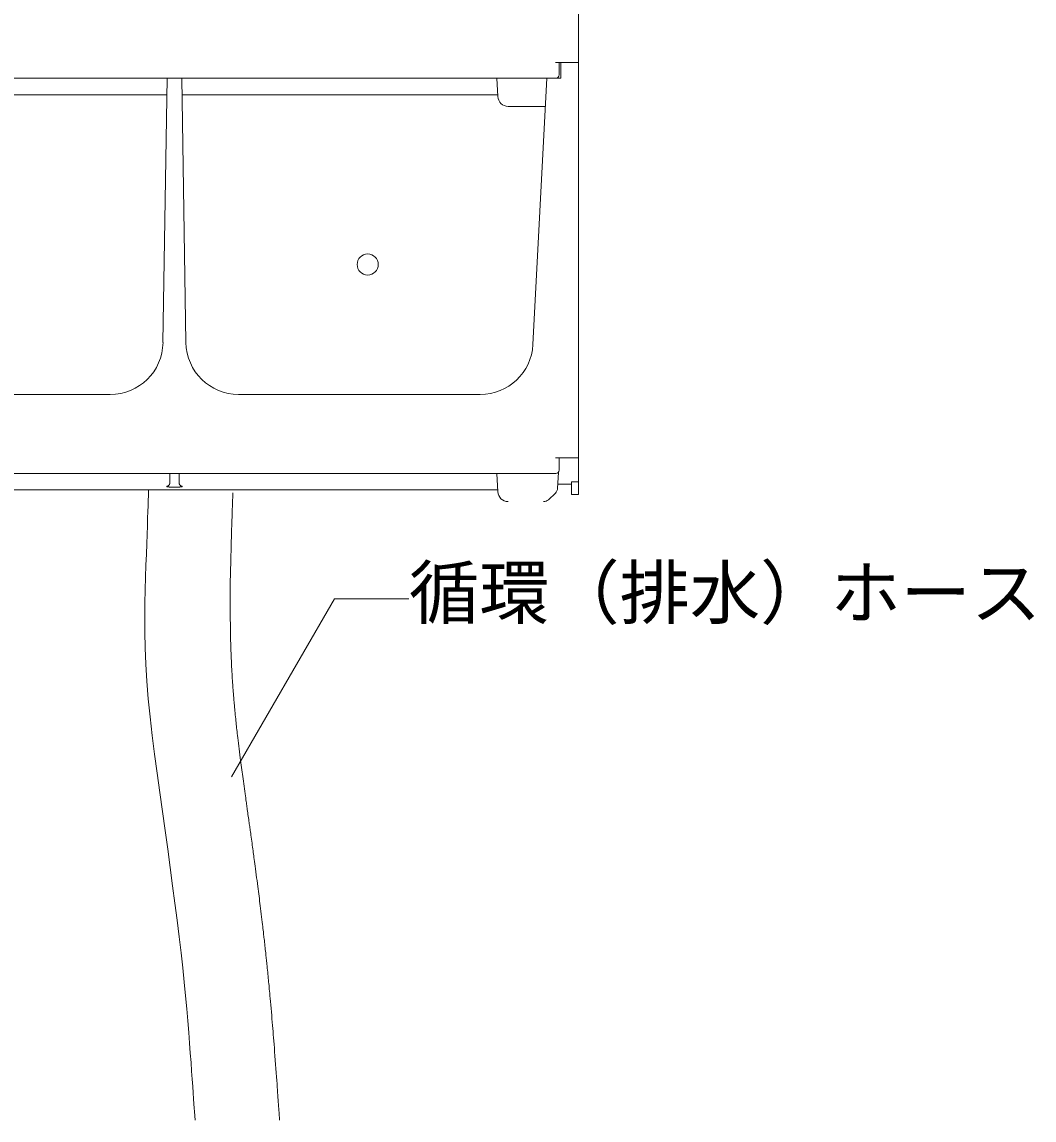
# Model space of a CAD drawing. Units: millimetres, scale not verified. Extents: x -6713 to 1917, y -1364 to 1364.
# Drawn here: x -4850.4 to -4562.3, y -937.4 to -624.9 of the extents above; entities that cross this region are included whole.
import ezdxf
from ezdxf.enums import TextEntityAlignment as Align

# ---------------------------------------------------------------- set-up
doc = ezdxf.new("R2010")
doc.units = ezdxf.units.MM
doc.header["$LTSCALE"] = 10
for name, color, linetype, lineweight in [('0-6_A-7', 5, 'Continuous', 18), ('0-7_A-9', 3, 'Continuous', 18), ('0-B_A-E', 5, 'Continuous', 18)]:
    doc.layers.add(name, color=color, linetype=linetype, lineweight=lineweight)
doc.styles.add('ＭＳ ゴシック', font='')
doc.styles.get('ＭＳ ゴシック').set_extended_font_data('MS Gothic')

msp = doc.modelspace()

# ---------------------------------------------------------------- linework, layer by layer
at = {"layer": '0-6_A-7'}
msp.add_lwpolyline([(-4790.77, -839.77), (-4761.48, -789.03), (-4740.26, -789.03)], dxfattribs=at)
at = {"layer": '0-7_A-9'}
for p, q in [((-4698.49, -636.41), (-4691.99, -636.41)), ((-4697.49, -639.96), (-4697.49, -636.41)), ((-4696.99, -636.41), (-4697.01, -640.91)), ((-4691.99, -636.41), (-4691.99, -759.41)), ((-4697.01, -640.91), (-5136.96, -640.91)), ((-4810.26, -716.14), (-4809.09, -640.91)), ((-4804.89, -640.91), (-4803.72, -716.14)), ((-4714.98, -646.07), (-4715.25, -640.91)), ((-4700.99, -640.91), (-4704.96, -716.69)), ((-4809.16, -645.58), (-4914.81, -645.58)), ((-4715.01, -645.58), (-4804.81, -645.58)), ((-4711.98, -648.91), (-4701.41, -648.91)), ((-4825.25, -730.91), (-4898.72, -730.91)), ((-4719.94, -730.91), (-4788.72, -730.91)), ((-4698.49, -748.91), (-4691.99, -748.91)), ((-4697.49, -752.46), (-4697.49, -748.91)), ((-4697.7, -753.04), (-4697.94, -757.62)), ((-4698.44, -753.41), (-5135.53, -753.41)), ((-4808.29, -756.1), (-4808.29, -753.59)), ((-4805.69, -753.59), (-4805.69, -756.1)), ((-4714.98, -758.57), (-4715.25, -753.41)), ((-4693.99, -755.74), (-4691.99, -755.74)), ((-4693.99, -759.41), (-4693.99, -755.74)), ((-4715.01, -758.08), (-5118.97, -758.08)), ((-4806.19, -757.3), (-4807.79, -757.3)), ((-4698.56, -758.96), (-4700.56, -760.86)), ((-4697.88, -756.41), (-4693.99, -756.41)), ((-4693.99, -759.41), (-4691.99, -759.41))]:
    msp.add_line(p, q, dxfattribs=at)
for points in [[(-4691.99, -411.41), (-4691.99, -523.91), (-4691.99, -636.41)], [(-4809.29, -757.09), (-4809.2, -757.07), (-4809.17, -757.06), (-4809.13, -757.05), (-4809.08, -757.04), (-4809.03, -757.02), (-4808.97, -757), (-4808.92, -756.98), (-4808.86, -756.95), (-4808.81, -756.92), (-4808.76, -756.89), (-4808.7, -756.85), (-4808.66, -756.81), (-4808.61, -756.77), (-4808.57, -756.73), (-4808.53, -756.68), (-4808.49, -756.63), (-4808.46, -756.58), (-4808.43, -756.52), (-4808.4, -756.47), (-4808.38, -756.41), (-4808.36, -756.36), (-4808.34, -756.31), (-4808.33, -756.26), (-4808.32, -756.22), (-4808.29, -756.1)], [(-4804.69, -757.09), (-4804.77, -757.07), (-4804.8, -757.06), (-4804.85, -757.05), (-4804.89, -757.04), (-4804.94, -757.02), (-4805, -757), (-4805.05, -756.98), (-4805.11, -756.95), (-4805.16, -756.92), (-4805.22, -756.89), (-4805.27, -756.85), (-4805.32, -756.81), (-4805.36, -756.77), (-4805.4, -756.73), (-4805.44, -756.68), (-4805.48, -756.63), (-4805.51, -756.58), (-4805.54, -756.52), (-4805.57, -756.47), (-4805.59, -756.41), (-4805.61, -756.36), (-4805.63, -756.31), (-4805.64, -756.26), (-4805.65, -756.22), (-4805.69, -756.1)], [(-4808.98, -757.17), (-4809.01, -757.16), (-4809.03, -757.16), (-4809.05, -757.16), (-4809.07, -757.15), (-4809.09, -757.15), (-4809.1, -757.15), (-4809.12, -757.15), (-4809.14, -757.15), (-4809.15, -757.14), (-4809.16, -757.14), (-4809.17, -757.14), (-4809.18, -757.14), (-4809.19, -757.14), (-4809.2, -757.14), (-4809.2, -757.14), (-4809.21, -757.14), (-4809.21, -757.14), (-4809.23, -757.14)], [(-4807.79, -757.3), (-4807.81, -757.3), (-4807.82, -757.3), (-4807.83, -757.3), (-4807.85, -757.3), (-4807.86, -757.3), (-4807.88, -757.3), (-4807.9, -757.3), (-4807.92, -757.3), (-4807.95, -757.3), (-4807.97, -757.3), (-4808, -757.29), (-4808.03, -757.29), (-4808.06, -757.29), (-4808.09, -757.29), (-4808.13, -757.29), (-4808.16, -757.29), (-4808.2, -757.28), (-4808.24, -757.28), (-4808.28, -757.27), (-4808.32, -757.27), (-4808.36, -757.27), (-4808.4, -757.26), (-4808.45, -757.25), (-4808.49, -757.25), (-4808.53, -757.24), (-4808.57, -757.24), (-4808.6, -757.23), (-4808.64, -757.23), (-4808.68, -757.22), (-4808.71, -757.21), (-4808.75, -757.21), (-4808.78, -757.2), (-4808.81, -757.2), (-4808.84, -757.19), (-4808.87, -757.19), (-4808.9, -757.18), (-4808.93, -757.18), (-4808.96, -757.17), (-4808.98, -757.17)], [(-4805.69, -757.27), (-4805.73, -757.28), (-4805.77, -757.28), (-4805.81, -757.29), (-4805.84, -757.29), (-4805.88, -757.29), (-4805.91, -757.29), (-4805.94, -757.29), (-4805.97, -757.29), (-4806, -757.3), (-4806.03, -757.3), (-4806.05, -757.3), (-4806.07, -757.3), (-4806.09, -757.3), (-4806.11, -757.3), (-4806.13, -757.3), (-4806.14, -757.3), (-4806.15, -757.3), (-4806.19, -757.3)], [(-4804.75, -757.14), (-4804.75, -757.14), (-4804.76, -757.14), (-4804.76, -757.14), (-4804.77, -757.14), (-4804.78, -757.14), (-4804.78, -757.14), (-4804.79, -757.14), (-4804.8, -757.14), (-4804.81, -757.14), (-4804.82, -757.14), (-4804.84, -757.15), (-4804.85, -757.15), (-4804.87, -757.15), (-4804.89, -757.15), (-4804.9, -757.15), (-4804.92, -757.16), (-4804.94, -757.16), (-4804.97, -757.16), (-4804.99, -757.17), (-4805.02, -757.17), (-4805.04, -757.18), (-4805.07, -757.18), (-4805.1, -757.19), (-4805.13, -757.19), (-4805.16, -757.2), (-4805.19, -757.2), (-4805.23, -757.21), (-4805.26, -757.21), (-4805.3, -757.22), (-4805.33, -757.23), (-4805.37, -757.23), (-4805.41, -757.24), (-4805.45, -757.24), (-4805.49, -757.25), (-4805.53, -757.25), (-4805.57, -757.26), (-4805.61, -757.27), (-4805.65, -757.27), (-4805.69, -757.27)]]:
    msp.add_lwpolyline(points, dxfattribs=at)
msp.add_circle((-4751.99, -693.91), 3, dxfattribs=at)
for centre, radius, start, end in [((-4698.44, -639.96), 0.95, 270, 0), ((-4711.98, -645.91), 3, 183, 270), ((-4825.25, -715.91), 15, 270, 359.109), ((-4788.72, -715.91), 15, 180.891, 270), ((-4719.94, -715.91), 15, 270, 357), ((-4698.44, -752.46), 0.95, 270, 0), ((-4711.98, -758.41), 3, 183, 270), ((-4699.94, -757.51), 2, 313.5, 357), ((-4701.94, -759.41), 2, 270, 313.5)]:
    msp.add_arc(centre, radius, start, end, dxfattribs=at)
at = {"layer": '0-B_A-E'}
for points in [[(-4815.32, -786.52), (-4815.21, -782.91), (-4815.1, -779.52), (-4814.99, -776.36), (-4814.89, -773.43), (-4814.79, -770.75), (-4814.71, -768.31), (-4814.63, -766.14), (-4814.57, -764.23), (-4814.51, -762.61), (-4814.36, -758.1)], [(-4790.53, -763.48), (-4790.51, -762.92), (-4790.49, -762.36), (-4790.47, -761.82), (-4790.45, -761.3), (-4790.44, -760.82), (-4790.42, -760.39), (-4790.41, -760.01), (-4790.37, -758.93)], [(-4790.99, -801.61), (-4791, -801.08), (-4791.02, -800.53), (-4791.03, -799.96), (-4791.04, -799.35), (-4791.05, -798.67), (-4791.06, -797.92), (-4791.07, -797.07), (-4791.08, -796.11), (-4791.09, -795.06), (-4791.1, -793.94), (-4791.11, -792.77), (-4791.12, -791.56), (-4791.12, -790.35), (-4791.13, -789.15), (-4791.13, -787.99), (-4791.12, -786.87), (-4791.11, -785.79), (-4791.1, -784.74), (-4791.09, -783.69), (-4791.07, -782.63), (-4791.05, -781.54), (-4791.02, -780.42), (-4790.99, -779.24), (-4790.96, -778), (-4790.93, -776.7), (-4790.89, -775.39), (-4790.86, -774.07), (-4790.82, -772.77), (-4790.78, -771.52), (-4790.75, -770.34), (-4790.72, -769.25), (-4790.69, -768.28), (-4790.66, -767.4), (-4790.63, -766.62), (-4790.61, -765.9), (-4790.59, -765.25), (-4790.57, -764.64), (-4790.55, -764.05), (-4790.53, -763.48)], [(-4801.14, -937.41), (-4801.3, -935.02), (-4801.37, -934.01), (-4801.46, -932.79), (-4801.56, -931.34), (-4801.67, -929.69), (-4801.8, -927.82), (-4801.95, -925.76), (-4802.11, -923.49), (-4802.28, -921.02), (-4802.48, -918.36), (-4802.69, -915.51), (-4802.92, -912.46), (-4803.19, -909.2), (-4803.49, -905.74), (-4803.83, -902.07), (-4804.21, -898.19), (-4804.64, -894.09), (-4805.13, -889.78), (-4805.66, -885.27), (-4806.24, -880.57), (-4806.86, -875.71), (-4807.51, -870.71), (-4808.2, -865.57), (-4808.92, -860.33), (-4809.66, -855), (-4810.43, -849.6), (-4811.19, -844.16), (-4811.95, -838.71), (-4812.67, -833.29), (-4813.33, -827.92), (-4813.93, -822.65), (-4814.45, -817.49), (-4814.85, -812.49), (-4815.14, -807.67), (-4815.33, -803.04), (-4815.42, -798.6), (-4815.44, -794.37), (-4815.4, -790.34), (-4815.32, -786.52)], [(-4790.16, -816.73), (-4790.19, -816.35), (-4790.22, -815.97), (-4790.25, -815.58), (-4790.28, -815.21), (-4790.31, -814.85), (-4790.34, -814.51), (-4790.36, -814.19), (-4790.38, -813.9), (-4790.4, -813.62), (-4790.42, -813.34), (-4790.44, -813.07), (-4790.46, -812.79), (-4790.48, -812.49), (-4790.5, -812.18), (-4790.52, -811.84), (-4790.54, -811.47), (-4790.56, -811.1), (-4790.59, -810.72), (-4790.61, -810.33), (-4790.63, -809.96), (-4790.65, -809.59), (-4790.67, -809.25), (-4790.69, -808.93), (-4790.71, -808.63), (-4790.72, -808.34), (-4790.73, -808.04), (-4790.75, -807.73), (-4790.77, -807.39), (-4790.78, -807.02), (-4790.8, -806.6), (-4790.82, -806.13), (-4790.84, -805.62), (-4790.86, -805.07), (-4790.88, -804.5), (-4790.91, -803.91), (-4790.93, -803.32), (-4790.95, -802.73), (-4790.97, -802.16), (-4790.99, -801.61)], [(-4787.74, -838.36), (-4787.82, -837.74), (-4787.9, -837.1), (-4787.99, -836.45), (-4788.08, -835.77), (-4788.17, -835.05), (-4788.27, -834.28), (-4788.37, -833.47), (-4788.47, -832.64), (-4788.58, -831.8), (-4788.68, -830.97), (-4788.78, -830.16), (-4788.87, -829.39), (-4788.96, -828.67), (-4789.04, -828.01), (-4789.11, -827.41), (-4789.17, -826.85), (-4789.23, -826.32), (-4789.29, -825.82), (-4789.34, -825.32), (-4789.4, -824.81), (-4789.45, -824.3), (-4789.51, -823.75), (-4789.56, -823.2), (-4789.62, -822.63), (-4789.68, -822.07), (-4789.73, -821.52), (-4789.78, -820.99), (-4789.83, -820.49), (-4789.87, -820.04), (-4789.91, -819.64), (-4789.94, -819.27), (-4789.97, -818.94), (-4790, -818.64), (-4790.03, -818.34), (-4790.05, -818.05), (-4790.08, -817.75), (-4790.11, -817.43), (-4790.13, -817.09), (-4790.16, -816.73)], [(-4785, -858.01), (-4785.08, -857.43), (-4785.16, -856.88), (-4785.23, -856.35), (-4785.3, -855.86), (-4785.36, -855.41), (-4785.42, -855), (-4785.47, -854.61), (-4785.53, -854.25), (-4785.58, -853.89), (-4785.63, -853.52), (-4785.68, -853.14), (-4785.74, -852.74), (-4785.8, -852.31), (-4785.86, -851.85), (-4785.93, -851.37), (-4786, -850.89), (-4786.06, -850.41), (-4786.13, -849.93), (-4786.2, -849.47), (-4786.26, -849.04), (-4786.31, -848.64), (-4786.37, -848.27), (-4786.42, -847.9), (-4786.47, -847.53), (-4786.52, -847.14), (-4786.58, -846.72), (-4786.65, -846.26), (-4786.72, -845.74), (-4786.8, -845.16), (-4786.89, -844.53), (-4786.98, -843.85), (-4787.08, -843.15), (-4787.18, -842.42), (-4787.28, -841.7), (-4787.38, -840.98), (-4787.47, -840.29), (-4787.57, -839.62), (-4787.65, -838.98), (-4787.74, -838.36)], [(-4781.69, -883.85), (-4781.74, -883.4), (-4781.8, -882.9), (-4781.87, -882.35), (-4781.94, -881.73), (-4782.02, -881.05), (-4782.11, -880.32), (-4782.2, -879.56), (-4782.29, -878.78), (-4782.39, -878), (-4782.48, -877.23), (-4782.57, -876.48), (-4782.66, -875.76), (-4782.74, -875.07), (-4782.83, -874.4), (-4782.91, -873.73), (-4783, -873.06), (-4783.09, -872.37), (-4783.18, -871.65), (-4783.28, -870.9), (-4783.38, -870.11), (-4783.49, -869.28), (-4783.6, -868.43), (-4783.71, -867.58), (-4783.82, -866.75), (-4783.93, -865.94), (-4784.03, -865.17), (-4784.12, -864.47), (-4784.21, -863.83), (-4784.29, -863.25), (-4784.36, -862.71), (-4784.43, -862.21), (-4784.49, -861.73), (-4784.56, -861.25), (-4784.62, -860.77), (-4784.69, -860.26), (-4784.77, -859.73), (-4784.84, -859.16), (-4784.92, -858.59), (-4785, -858.01)], [(-4779.66, -903.72), (-4779.74, -902.84), (-4779.81, -902.05), (-4779.88, -901.34), (-4779.93, -900.7), (-4779.99, -900.13), (-4780.04, -899.6), (-4780.08, -899.1), (-4780.13, -898.61), (-4780.18, -898.12), (-4780.23, -897.61), (-4780.28, -897.06), (-4780.34, -896.49), (-4780.4, -895.9), (-4780.46, -895.31), (-4780.52, -894.72), (-4780.57, -894.15), (-4780.63, -893.6), (-4780.68, -893.09), (-4780.73, -892.63), (-4780.77, -892.2), (-4780.81, -891.8), (-4780.85, -891.42), (-4780.89, -891.04), (-4780.94, -890.65), (-4780.98, -890.25), (-4781.03, -889.82), (-4781.08, -889.36), (-4781.13, -888.87), (-4781.18, -888.37), (-4781.24, -887.85), (-4781.3, -887.34), (-4781.35, -886.83), (-4781.41, -886.34), (-4781.46, -885.88), (-4781.51, -885.46), (-4781.55, -885.05), (-4781.6, -884.66), (-4781.64, -884.26), (-4781.69, -883.85)], [(-4777.08, -937.41), (-4777.14, -936.56), (-4777.16, -936.2), (-4777.19, -935.77), (-4777.23, -935.28), (-4777.26, -934.74), (-4777.3, -934.16), (-4777.35, -933.55), (-4777.39, -932.92), (-4777.43, -932.28), (-4777.48, -931.64), (-4777.52, -930.98), (-4777.57, -930.31), (-4777.62, -929.59), (-4777.67, -928.83), (-4777.73, -928.01), (-4777.8, -927.12), (-4777.87, -926.15), (-4777.94, -925.09), (-4778.03, -923.96), (-4778.11, -922.78), (-4778.2, -921.57), (-4778.3, -920.36), (-4778.39, -919.16), (-4778.47, -918), (-4778.56, -916.9), (-4778.64, -915.87), (-4778.71, -914.9), (-4778.78, -913.99), (-4778.85, -913.1), (-4778.92, -912.23), (-4778.99, -911.37), (-4779.07, -910.48), (-4779.15, -909.57), (-4779.23, -908.61), (-4779.31, -907.62), (-4779.4, -906.62), (-4779.49, -905.62), (-4779.58, -904.65), (-4779.66, -903.72)]]:
    msp.add_lwpolyline(points, dxfattribs=at)

# ---------------------------------------------------------------- texts
at = {"layer": '0-6_A-7', "color": 7, "style": 'ＭＳ ゴシック'}
msp.add_text('循環（排水）ホース', height=14.66, dxfattribs=at).set_placement((-4740.26, -799.03), align=Align.BOTTOM_LEFT)

doc.saveas('drawing.dxf')
